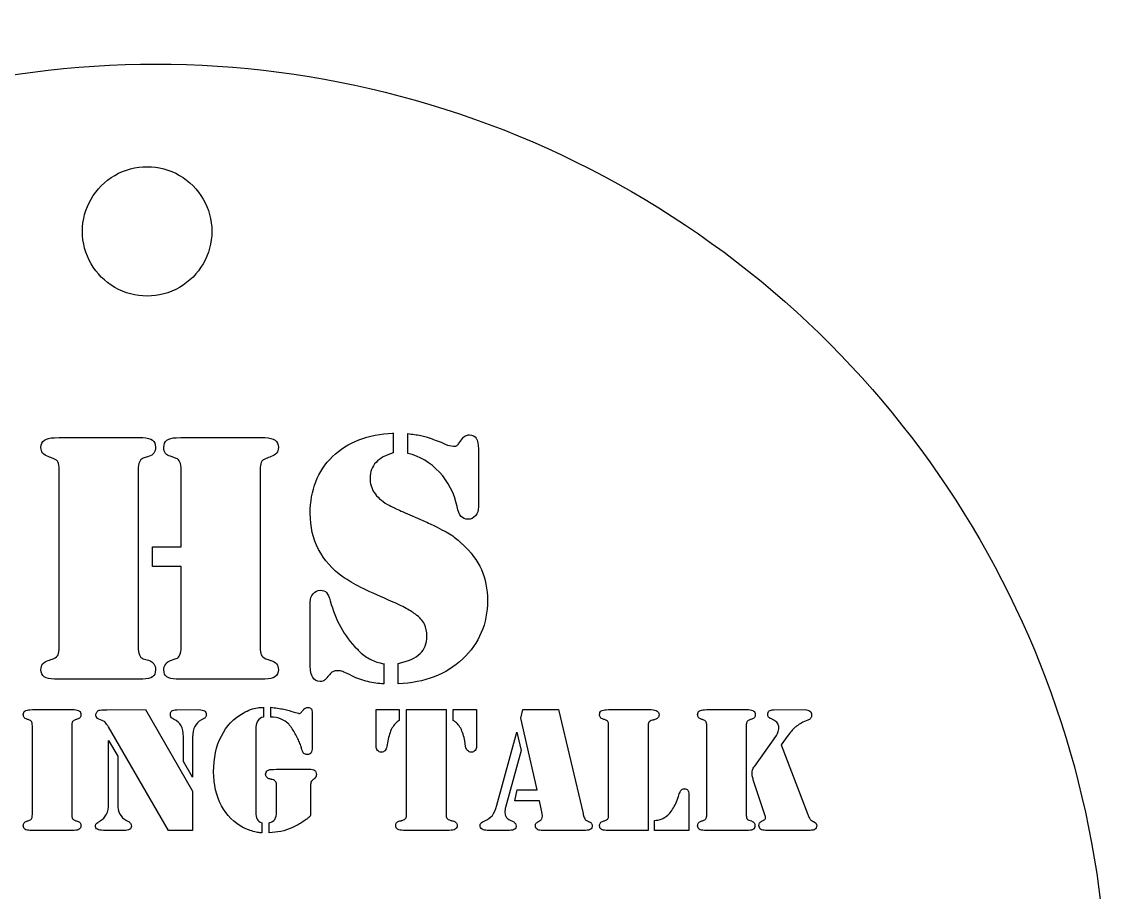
# Model space of a CAD drawing. Extents: x 0.4 to 30, y 266.4 to 297.3.
# Drawn here: x 13.13 to 30.03, y 283.78 to 297.34 of the extents above; entities that cross this region are included whole.
import ezdxf

# ---------------------------------------------------------------- set-up
doc = ezdxf.new("R2010")
doc.units = 0
doc.layers.add('Layer_1', color=7, linetype='CONTINUOUS')

msp = doc.modelspace()

# ---------------------------------------------------------------- linework, layer by layer
at = {"layer": 'Layer_1', "color": 7}
for points in [[(16.086666, 294.075562), (16.086666, 294.075562)], [(18.910957, 290.938822), (18.910957, 290.622734)], [(18.910957, 290.933137), (18.910957, 290.938822)], [(19.136783, 290.622734), (19.136783, 290.927625)], [(13.634277, 290.859755), (13.707657, 290.865439), (14.938073, 290.865439), (15.011453, 290.865439)], [(15.530801, 290.859757), (15.604182, 290.865441), (16.840282, 290.865441), (16.913662, 290.865441)], [(19.927088, 290.763812), (19.9891, 290.848561)], [(19.136783, 290.617051), (19.136783, 290.622734)], [(19.757589, 290.746929), (19.848023, 290.73005)], [(20.237491, 290.68492), (20.237491, 289.781788)], [(15.101714, 290.566405), (15.017137, 290.543666)], [(15.530802, 290.538157), (15.44054, 290.571919)], [(13.707658, 287.597424), (13.707658, 290.363147)], [(14.938072, 290.357459), (14.938072, 287.602933)], [(15.163899, 289.160808), (15.609867, 289.160808), (15.609867, 290.363146)], [(16.840282, 290.357464), (16.840282, 287.602938)], [(19.170717, 289.657591), (19.40774, 289.55596)], [(15.609865, 287.597425), (15.609865, 288.856091), (15.163897, 288.856091), (15.163897, 289.160809), (15.163899, 289.160808)], [(17.618359, 287.298219), (17.618359, 288.302981)], [(15.017137, 287.416725), (15.101714, 287.394159)], [(15.440539, 287.38848), (15.5308, 287.422414)], [(18.764196, 287.343348), (18.764196, 287.02726)], [(18.764198, 287.337666), (18.764196, 287.343348)], [(18.990022, 287.02726), (18.990022, 287.343348)], [(14.938073, 287.100641), (13.707657, 287.100641), (13.634277, 287.100641)], [(15.011453, 287.100637), (14.938073, 287.100637), (14.938073, 287.100641)], [(16.913662, 287.100642), (16.840282, 287.100642), (15.604182, 287.100642), (15.530801, 287.100642)], [(13.254327, 286.621629), (13.291017, 286.624471), (13.906311, 286.624471), (13.943001, 286.624471)], [(14.449343, 286.621633), (15.053355, 286.624475), (15.053357, 286.624471)], [(15.053357, 286.624471), (15.787076, 285.35168), (15.787076, 284.74207), (15.411733, 284.74207), (14.477595, 286.3536)], [(15.541616, 286.62163), (15.885867, 286.624472)], [(16.890281, 286.661161), (16.890281, 286.508801)], [(16.890281, 286.658323), (16.890281, 286.661161)], [(17.003109, 286.511644), (17.003109, 286.661161)], [(17.370012, 286.582182), (17.434952, 286.568057)], [(17.649408, 286.568055), (17.649408, 286.031825)], [(18.644179, 286.051551), (18.644179, 286.62447), (18.64418, 286.624471)], [(18.64418, 286.624471), (19.005484, 286.624471), (19.005484, 286.455144)], [(19.11831, 285.001744), (19.11831, 286.624471), (19.733605, 286.624471), (19.733605, 286.624471)], [(19.733605, 286.624471), (19.733605, 285.004501)], [(19.846517, 286.4523), (19.846517, 286.624469), (20.207735, 286.624469), (20.207736, 286.624471)], [(20.207736, 286.624471), (20.207736, 286.054393)], [(21.23429, 284.965067), (21.231448, 285.004514), (21.186318, 285.204932), (20.802534, 285.204932), (20.839224, 285.374259), (21.149627, 285.374259), (20.895638, 286.489005), (20.929486, 286.624484), (20.929484, 286.624471)], [(20.929484, 286.624471), (21.485522, 286.624471), (21.866463, 285.004501)], [(22.228111, 286.621629), (22.264802, 286.624471), (22.882852, 286.624471), (22.928069, 286.624471)], [(23.755666, 286.621629), (23.792357, 286.624471), (24.407564, 286.624471), (24.444255, 286.624471)], [(24.833716, 286.621629), (25.324815, 286.624471)], [(13.291015, 284.990461), (13.291015, 286.373323)], [(13.906314, 286.370481), (13.906314, 284.993218)], [(14.375963, 286.455145), (14.325234, 286.477711)], [(17.003107, 286.508801), (17.003109, 286.511644)], [(22.2648, 284.990461), (22.2648, 286.373323)], [(23.792357, 284.990461), (23.792357, 286.373323)], [(24.407566, 286.370481), (24.407566, 284.993218)], [(24.8394, 286.457986), (24.788585, 286.483394)], [(25.364348, 286.457987), (25.290967, 286.429737)], [(15.787076, 285.571821), (15.643157, 285.817371), (15.643157, 286.198312)], [(15.787078, 286.195558), (15.787078, 285.571824), (15.787076, 285.571821)], [(16.768928, 286.314067), (16.768928, 285.03275)], [(20.523143, 285.134382), (20.833546, 286.271694), (20.833538, 286.271693)], [(20.833538, 286.271693), (20.904076, 285.986697), (20.658613, 285.09769)], [(22.880094, 286.359203), (22.880094, 284.742075), (22.880097, 284.74207)], [(24.540194, 285.741147), (24.867565, 286.206838)], [(25.045418, 286.203995), (24.952228, 286.076957), (24.952236, 286.076959)], [(14.47759, 285.154103), (14.47759, 286.141898), (14.477595, 286.141899)], [(14.477595, 286.141899), (14.621514, 285.89635), (14.621514, 285.156946)], [(18.824875, 286.133458), (18.810749, 286.051551)], [(20.038409, 286.048794), (20.024283, 286.136213)], [(24.952236, 286.076959), (25.367111, 284.987619)], [(17.045484, 285.693171), (17.093457, 285.696012), (17.598594, 285.696012)], [(17.093457, 285.029908), (17.093457, 285.436343)], [(17.623999, 285.439178), (17.623999, 284.973487)], [(24.698245, 284.984777), (24.52332, 285.515322)], [(23.512275, 285.300854), (23.512275, 284.742059), (22.981644, 284.742059), (22.981641, 284.74207)], [(14.756992, 284.89443), (14.796525, 284.874705)], [(16.864874, 284.857739), (16.864874, 284.70538), (16.850748, 284.70538)], [(16.977701, 284.70538), (16.977701, 284.860582)], [(20.731916, 284.900117), (20.777133, 284.880393)], [(22.981641, 284.74207), (22.981641, 284.897272)], [(24.4471, 284.900115), (24.489389, 284.888832)], [(13.906312, 284.74207), (13.291018, 284.74207), (13.254328, 284.74207)], [(13.943003, 284.742071), (13.906313, 284.742071), (13.906312, 284.74207)], [(14.714703, 284.742069), (14.398616, 284.742069)], [(16.977699, 284.705374), (16.977701, 284.70538)], [(19.781575, 284.742074), (19.736444, 284.742074), (19.118308, 284.742074), (19.070335, 284.742074)], [(20.723474, 284.742071), (20.373539, 284.742071)], [(21.903155, 284.742081), (21.214567, 284.742081)], [(22.880097, 284.74207), (22.264803, 284.74207), (22.228112, 284.74207)], [(24.407566, 284.74207), (23.792358, 284.74207), (23.755668, 284.74207)], [(24.444258, 284.742069), (24.407567, 284.742069), (24.407566, 284.74207)], [(25.401044, 284.742068), (24.709527, 284.742068)]]:
    msp.add_lwpolyline(points, dxfattribs=at)
for points in [[(7.805524, 294.695993), (12.389689, 297.342662), (18.037613, 297.342662), (22.621779, 294.695993)], [(14.574761, 294.948461), (14.886618, 295.128511), (15.270841, 295.128511), (15.582698, 294.948461)], [(14.070793, 294.075562), (14.070793, 294.435663), (14.262905, 294.76841), (14.574761, 294.948461)], [(15.582698, 294.948461), (15.894554, 294.76841), (16.086666, 294.435663), (16.086666, 294.075562)], [(22.621779, 294.695993), (27.205944, 292.049324), (30.029906, 287.158078), (30.029906, 281.86474)], [(14.574761, 293.202664), (14.262905, 293.382714), (14.070793, 293.715461), (14.070793, 294.075562)], [(16.086666, 294.075562), (16.086666, 293.715461), (15.894554, 293.382714), (15.582698, 293.202664)], [(15.582698, 293.202664), (15.270841, 293.022613), (14.886618, 293.022613), (14.574761, 293.202664)], [(17.965537, 290.566321), (18.196989, 290.792143), (18.512129, 290.914415), (18.910957, 290.933137)], [(19.136783, 290.927625), (19.174448, 290.920042), (19.209272, 290.914386), (19.241256, 290.910658)], [(13.425331, 290.707482), (13.425331, 290.760188), (13.443216, 290.798744), (13.478989, 290.823151)], [(13.478989, 290.823151), (13.51476, 290.847549), (13.566523, 290.859751), (13.634277, 290.859755)], [(15.011453, 290.865439), (15.079205, 290.857972), (15.129073, 290.842957), (15.161057, 290.820394)], [(15.161057, 290.820394), (15.193037, 290.797825), (15.209028, 290.762083), (15.20903, 290.713166)], [(15.338909, 290.707484), (15.338907, 290.76019), (15.354897, 290.798746), (15.386882, 290.823153)], [(15.386882, 290.823153), (15.418862, 290.847551), (15.466835, 290.859753), (15.530801, 290.859757)], [(16.913662, 290.865441), (16.985202, 290.857973), (17.037883, 290.842959), (17.071706, 290.820396)], [(17.071706, 290.820396), (17.105522, 290.797827), (17.122431, 290.76019), (17.122435, 290.707483)], [(19.241256, 290.910658), (19.273236, 290.906921), (19.306165, 290.901266), (19.340044, 290.893691)], [(19.340044, 290.893691), (19.392637, 290.882433), (19.450945, 290.865522), (19.514968, 290.842962)], [(19.514968, 290.842962), (19.578987, 290.820392), (19.659861, 290.788382), (19.757589, 290.746929)], [(19.895996, 290.735649), (19.909142, 290.743167), (19.919505, 290.752554), (19.927088, 290.763812)], [(19.9891, 290.848561), (20.004142, 290.867391), (20.020132, 290.881516), (20.037073, 290.890936)], [(20.037073, 290.890936), (20.054009, 290.900348), (20.073789, 290.905058), (20.096414, 290.905061)], [(20.096414, 290.905061), (20.145332, 290.905057), (20.181075, 290.887171), (20.203643, 290.851404)], [(20.203643, 290.851404), (20.226207, 290.815629), (20.237488, 290.760134), (20.237491, 290.68492)], [(13.453581, 290.619976), (13.434749, 290.644434), (13.425331, 290.673601), (13.425331, 290.707482)], [(13.538331, 290.566405), (13.500664, 290.577655), (13.472414, 290.595513), (13.453581, 290.619976)], [(15.183621, 290.619976), (15.166682, 290.595513), (15.139378, 290.577655), (15.101714, 290.566405)], [(15.20903, 290.713166), (15.209028, 290.675496), (15.200557, 290.644433), (15.183621, 290.619976)], [(15.364318, 290.617136), (15.347376, 290.639697), (15.338906, 290.669814), (15.338909, 290.707484)], [(15.44054, 290.571919), (15.406661, 290.579494), (15.381254, 290.594567), (15.364318, 290.617136)], [(17.094272, 290.619978), (17.075493, 290.595515), (17.047272, 290.577657), (17.009609, 290.566407)], [(17.122435, 290.707483), (17.122431, 290.673603), (17.113043, 290.644435), (17.094272, 290.619978)], [(18.910957, 290.622734), (18.794282, 290.588854), (18.70491, 290.539934), (18.642843, 290.475973)], [(19.630638, 290.323615), (19.489501, 290.474105), (19.324883, 290.571917), (19.136783, 290.617051)], [(19.848023, 290.73005), (19.866853, 290.726257), (19.882845, 290.728131), (19.895996, 290.735649)], [(13.580619, 290.552195), (13.56747, 290.557876), (13.553373, 290.562612), (13.538331, 290.566405)], [(13.617396, 290.538158), (13.606028, 290.541829), (13.593768, 290.546509), (13.580619, 290.552195)], [(13.693532, 290.47606), (13.684115, 290.498621), (13.658736, 290.519321), (13.617396, 290.538158)], [(13.707658, 290.363147), (13.707657, 290.415853), (13.702947, 290.453491), (13.693532, 290.47606)], [(14.957881, 290.481654), (14.944673, 290.451564), (14.938069, 290.410165), (14.938072, 290.357459)], [(15.017137, 290.543666), (14.990837, 290.532408), (14.971086, 290.511738), (14.957881, 290.481654)], [(15.590057, 290.481658), (15.576849, 290.511741), (15.557097, 290.530575), (15.530802, 290.538157)], [(15.609867, 290.363146), (15.609864, 290.412063), (15.60326, 290.451567), (15.590057, 290.481658)], [(16.854408, 290.476061), (16.844987, 290.453492), (16.84028, 290.41396), (16.840282, 290.357464)], [(16.930544, 290.538159), (16.889199, 290.519323), (16.86382, 290.498623), (16.854408, 290.476061)], [(16.967321, 290.552197), (16.954169, 290.54651), (16.941909, 290.541828), (16.930544, 290.538159)], [(17.009609, 290.566407), (16.994561, 290.562614), (16.980466, 290.557875), (16.967321, 290.552197)], [(17.618357, 289.680156), (17.618357, 290.045104), (17.734083, 290.340491), (17.965537, 290.566321)], [(18.642843, 290.475973), (18.580772, 290.412006), (18.549738, 290.331104), (18.549739, 290.233266)], [(19.90435, 289.787472), (19.863007, 289.994405), (19.771769, 290.173119), (19.630638, 290.323615)], [(18.549739, 290.233266), (18.549738, 290.146791), (18.571385, 290.070626), (18.614679, 290.00477)], [(18.614679, 290.00477), (18.657971, 289.938909), (18.726643, 289.87773), (18.820696, 289.821233)], [(18.820696, 289.821233), (18.850781, 289.806187), (18.890285, 289.786435), (18.939207, 289.761977)], [(18.939207, 289.761977), (18.988126, 289.737514), (19.065296, 289.702719), (19.170717, 289.657591)], [(19.966534, 289.635027), (19.940234, 289.665111), (19.919506, 289.715927), (19.90435, 289.787472)], [(20.237491, 289.781788), (20.237488, 289.725286), (20.222415, 289.679179), (20.192274, 289.643467)], [(17.748237, 289.121362), (17.66165, 289.286954), (17.618357, 289.473218), (17.618357, 289.680156)], [(20.073677, 289.589896), (20.028543, 289.589893), (19.992829, 289.604936), (19.966534, 289.635027)], [(20.192274, 289.643467), (20.162127, 289.607751), (20.122594, 289.589893), (20.073677, 289.589896)], [(19.40774, 289.55596), (19.479166, 289.522081), (19.541235, 289.491965), (19.593947, 289.465613)], [(19.593947, 289.465613), (19.646655, 289.439256), (19.69368, 289.414824), (19.735024, 289.392318)], [(19.735024, 289.392318), (19.772688, 289.373483), (19.806565, 289.352784), (19.836654, 289.330221)], [(19.836654, 289.330221), (19.866739, 289.307654), (19.894989, 289.285059), (19.921403, 289.262438)], [(19.921403, 289.262438), (19.932656, 289.251183), (19.943939, 289.240848), (19.955251, 289.231432)], [(18.132021, 288.686763), (17.962751, 288.810899), (17.834824, 288.955766), (17.748237, 289.121362)], [(19.955251, 289.231432), (19.96656, 289.222015), (19.977843, 289.21168), (19.9891, 289.200427)], [(19.9891, 289.200427), (20.120814, 289.079961), (20.218655, 288.948244), (20.282622, 288.805274)], [(20.282622, 288.805274), (20.346583, 288.662301), (20.378565, 288.502391), (20.378568, 288.325545)], [(18.408662, 288.528719), (18.299567, 288.58516), (18.207353, 288.637841), (18.132021, 288.686763)], [(17.618359, 288.302981), (17.618359, 288.351901), (17.63343, 288.394218), (17.663576, 288.429933)], [(17.663576, 288.429933), (17.693721, 288.465646), (17.731358, 288.483503), (17.776489, 288.483504)], [(17.776489, 288.483504), (17.81783, 288.483503), (17.849812, 288.471273), (17.872435, 288.446814)], [(17.872435, 288.446814), (17.895058, 288.422354), (17.913891, 288.380036), (17.928935, 288.319862)], [(18.837576, 288.331057), (18.660727, 288.406388), (18.517756, 288.472275), (18.408662, 288.528719)], [(17.928935, 288.319862), (17.970275, 288.169311), (18.024823, 288.031938), (18.092577, 287.907743)], [(19.085968, 288.215388), (19.018213, 288.251158), (18.935416, 288.289714), (18.837576, 288.331057)], [(20.378568, 288.325545), (20.378565, 287.960478), (20.24969, 287.656592), (19.991942, 287.413886)], [(19.255294, 288.110915), (19.210162, 288.144791), (19.15372, 288.179615), (19.085968, 288.215388)], [(19.396457, 287.955714), (19.3701, 288.01026), (19.323046, 288.061994), (19.255294, 288.110915)], [(18.092577, 287.907743), (18.16033, 287.783546), (18.246859, 287.668796), (18.352165, 287.563492)], [(19.43599, 287.76675), (19.435987, 287.838178), (19.42281, 287.901165), (19.396457, 287.955714)], [(19.328761, 287.495793), (19.400245, 287.563546), (19.435987, 287.653865), (19.43599, 287.76675)], [(13.693532, 287.478827), (13.702947, 287.50139), (13.707658, 287.540924), (13.707658, 287.597424)], [(14.938072, 287.602933), (14.93807, 287.550337), (14.944673, 287.508048), (14.957881, 287.476067)], [(15.590056, 287.476072), (15.603258, 287.508053), (15.609862, 287.548504), (15.609865, 287.597425)], [(16.840282, 287.602938), (16.840279, 287.542763), (16.844987, 287.501393), (16.854408, 287.478828)], [(18.352165, 287.563492), (18.359743, 287.555911), (18.366347, 287.54931), (18.371974, 287.543682)], [(13.453581, 287.334907), (13.472414, 287.359368), (13.500664, 287.377224), (13.538331, 287.388479)], [(13.538331, 287.388479), (13.553373, 287.392269), (13.56747, 287.396976), (13.580619, 287.402604)], [(13.580619, 287.402604), (13.593768, 287.408231), (13.606028, 287.412939), (13.617396, 287.416729)], [(13.617396, 287.416729), (13.658736, 287.435562), (13.684115, 287.456261), (13.693532, 287.478827)], [(14.957881, 287.476067), (14.971087, 287.444085), (14.990838, 287.424304), (15.017137, 287.416725)], [(15.101714, 287.394159), (15.139378, 287.379116), (15.166681, 287.359363), (15.183621, 287.334903)], [(15.367072, 287.332067), (15.385846, 287.35842), (15.410335, 287.377226), (15.440539, 287.38848)], [(15.5308, 287.422414), (15.557095, 287.426204), (15.576847, 287.444089), (15.590056, 287.476072)], [(16.854408, 287.478828), (16.86382, 287.456262), (16.887362, 287.435563), (16.925032, 287.41673)], [(16.925032, 287.41673), (16.936281, 287.41294), (16.94943, 287.408233), (16.964478, 287.402605)], [(16.964478, 287.402605), (16.979518, 287.396978), (16.994562, 287.39227), (17.009609, 287.38848)], [(17.009609, 287.38848), (17.047272, 287.377225), (17.075493, 287.359369), (17.094272, 287.334909)], [(18.371974, 287.543682), (18.377602, 287.538055), (18.384203, 287.53151), (18.391783, 287.524045)], [(18.391783, 287.524045), (18.444377, 287.475125), (18.500791, 287.435592), (18.561024, 287.405448)], [(18.561024, 287.405448), (18.621254, 287.375303), (18.688979, 287.352709), (18.764198, 287.337666)], [(18.990022, 287.343348), (19.14436, 287.377224), (19.257273, 287.428039), (19.328761, 287.495793)], [(19.991942, 287.413886), (19.734189, 287.171179), (19.400216, 287.042304), (18.990022, 287.02726)], [(13.425331, 287.247402), (13.425331, 287.281278), (13.434746, 287.310447), (13.453581, 287.334907)], [(13.476147, 287.137331), (13.44227, 287.161791), (13.425331, 287.198481), (13.425331, 287.247402)], [(15.20903, 287.241713), (15.209028, 287.192793), (15.193036, 287.15705), (15.161057, 287.134485)], [(15.183621, 287.334903), (15.200557, 287.310443), (15.209027, 287.279379), (15.20903, 287.241713)], [(15.338909, 287.241719), (15.338907, 287.275596), (15.348296, 287.305711), (15.367072, 287.332067)], [(15.386882, 287.13449), (15.354898, 287.157057), (15.338907, 287.192798), (15.338909, 287.241719)], [(17.122435, 287.247403), (17.122431, 287.198483), (17.104573, 287.161793), (17.068864, 287.137332)], [(17.094272, 287.334909), (17.113043, 287.310449), (17.122432, 287.28128), (17.122435, 287.247403)], [(17.657892, 287.123295), (17.631538, 287.164693), (17.618359, 287.223001), (17.618359, 287.298219)], [(17.979748, 287.219153), (17.96459, 287.211688), (17.949488, 287.200405), (17.934445, 287.185305)], [(18.007911, 287.227679), (17.9966, 287.225788), (17.98721, 287.22294), (17.979748, 287.219153)], [(18.041759, 287.230521), (18.030504, 287.23052), (18.019221, 287.229561), (18.007911, 287.227679)], [(18.058726, 287.230521), (18.054993, 287.23052), (18.049337, 287.23052), (18.041759, 287.230521)], [(18.075694, 287.230521), (18.068113, 287.23052), (18.062457, 287.23052), (18.058726, 287.230521)], [(18.143304, 287.20787), (18.116947, 287.219181), (18.094411, 287.226731), (18.075694, 287.230521)], [(13.634277, 287.100641), (13.562733, 287.100641), (13.510023, 287.11287), (13.476147, 287.137331)], [(15.161057, 287.134485), (15.129073, 287.111918), (15.079205, 287.100637), (15.011453, 287.100637)], [(15.530801, 287.100642), (15.466835, 287.100642), (15.418862, 287.111926), (15.386882, 287.13449)], [(17.068864, 287.137332), (17.033146, 287.112872), (16.981412, 287.100642), (16.913662, 287.100642)], [(17.770805, 287.061197), (17.721884, 287.061197), (17.684247, 287.081895), (17.657892, 287.123295)], [(17.816022, 287.069638), (17.80471, 287.06401), (17.789637, 287.061197), (17.770805, 287.061197)], [(17.855554, 287.094959), (17.840509, 287.083704), (17.827332, 287.075266), (17.816022, 287.069638)], [(17.86675, 287.106327), (17.86296, 287.102537), (17.859229, 287.098749), (17.855554, 287.094959)], [(17.878118, 287.117523), (17.874328, 287.113848), (17.870537, 287.110114), (17.86675, 287.106327)], [(17.934445, 287.185305), (17.9194, 287.170203), (17.900625, 287.14761), (17.878118, 287.117523)], [(18.267585, 287.151456), (18.211085, 287.177754), (18.169658, 287.196558), (18.143304, 287.20787)], [(18.391695, 287.097799), (18.350295, 287.110948), (18.308926, 287.128834), (18.267585, 287.151456)], [(18.515977, 287.061195), (18.47452, 287.07245), (18.433092, 287.08465), (18.391695, 287.097799)], [(18.640086, 287.035702), (18.598687, 287.041329), (18.557317, 287.049827), (18.515977, 287.061195)], [(18.764196, 287.02726), (18.722853, 287.02726), (18.681484, 287.030083), (18.640086, 287.035702)], [(13.14994, 286.545492), (13.14994, 286.571846), (13.15887, 286.591123), (13.176726, 286.603326)], [(13.164023, 286.501739), (13.154637, 286.513968), (13.14994, 286.528553), (13.14994, 286.545492)], [(13.176726, 286.603326), (13.194582, 286.615527), (13.22045, 286.621626), (13.254327, 286.621629)], [(13.943001, 286.624471), (13.978715, 286.620737), (14.005041, 286.61323), (14.02198, 286.601949)], [(14.02198, 286.601949), (14.038916, 286.590666), (14.047386, 286.571846), (14.047389, 286.545493)], [(14.047389, 286.545493), (14.047388, 286.528551), (14.042678, 286.513968), (14.033263, 286.50174)], [(14.280018, 286.539808), (14.280018, 286.556744), (14.2852, 286.572276), (14.295563, 286.586403)], [(14.292721, 286.498898), (14.284252, 286.511126), (14.280018, 286.524763), (14.280018, 286.539808)], [(14.295563, 286.586403), (14.305926, 286.600525), (14.317684, 286.609455), (14.330832, 286.613189)], [(14.330832, 286.613189), (14.34025, 286.616976), (14.354358, 286.61933), (14.373164, 286.62025)], [(14.373164, 286.62025), (14.391968, 286.621153), (14.417361, 286.621633), (14.449343, 286.621633)], [(15.439986, 286.551091), (15.439985, 286.575548), (15.447982, 286.59342), (15.463972, 286.604705)], [(15.44847, 286.511601), (15.442814, 286.520988), (15.439986, 286.534151), (15.439986, 286.551091)], [(15.463972, 286.604705), (15.479963, 286.615986), (15.505843, 286.621627), (15.541616, 286.62163)], [(15.885867, 286.624472), (15.925369, 286.622581), (15.954064, 286.615528), (15.971952, 286.603328)], [(15.971952, 286.603328), (15.989836, 286.591125), (15.99878, 286.571847), (15.99878, 286.545493)], [(15.99878, 286.545493), (15.998778, 286.536076), (15.99782, 286.52808), (15.995938, 286.521507)], [(16.234076, 286.21248), (16.31406, 286.370522), (16.427432, 286.489995), (16.574193, 286.570899)], [(16.574193, 286.570899), (16.615534, 286.593463), (16.65409, 286.611334), (16.689862, 286.624513)], [(16.689862, 286.624513), (16.725633, 286.63769), (16.761376, 286.647091), (16.797091, 286.652721)], [(16.797091, 286.652721), (16.812134, 286.654612), (16.827651, 286.65602), (16.843643, 286.65694)], [(16.843643, 286.65694), (16.859634, 286.657844), (16.875179, 286.658323), (16.890281, 286.658323)], [(17.003109, 286.661161), (17.078383, 286.651743), (17.145649, 286.641391), (17.204906, 286.630112)], [(17.204906, 286.630112), (17.26416, 286.618826), (17.319195, 286.602849), (17.370012, 286.582182)], [(17.434952, 286.568057), (17.440577, 286.566166), (17.445744, 286.565212), (17.450454, 286.565215)], [(17.450454, 286.565215), (17.455162, 286.565213), (17.459381, 286.566146), (17.463115, 286.568057)], [(17.463115, 286.568057), (17.468799, 286.571788), (17.4754, 286.577887), (17.482924, 286.586359)], [(17.482924, 286.586359), (17.490445, 286.594826), (17.501726, 286.608477), (17.516772, 286.627313)], [(17.516772, 286.627313), (17.518663, 286.6311), (17.52102, 286.633928), (17.523833, 286.635796)], [(17.523833, 286.635796), (17.526656, 286.637659), (17.529001, 286.639541), (17.530895, 286.641438)], [(17.530895, 286.641438), (17.538416, 286.647062), (17.545937, 286.651282), (17.553461, 286.654098)], [(17.553461, 286.654098), (17.560982, 286.65692), (17.569449, 286.658317), (17.57887, 286.658317)], [(17.57887, 286.658317), (17.605223, 286.658315), (17.623568, 286.651742), (17.633905, 286.638593)], [(17.633905, 286.638593), (17.644237, 286.625441), (17.649408, 286.601929), (17.649408, 286.568055)], [(22.123725, 286.545492), (22.123725, 286.571846), (22.132655, 286.591123), (22.150511, 286.603326)], [(22.137808, 286.501739), (22.128421, 286.513968), (22.123725, 286.528553), (22.123725, 286.545492)], [(22.150511, 286.603326), (22.168367, 286.615527), (22.194235, 286.621626), (22.228111, 286.621629)], [(22.928069, 286.624471), (22.971304, 286.620737), (23.002338, 286.612756), (23.021173, 286.600527)], [(23.021173, 286.600527), (23.040005, 286.588295), (23.049421, 286.569002), (23.049422, 286.542649)], [(23.049422, 286.542649), (23.049421, 286.523814), (23.043767, 286.508282), (23.032455, 286.496054)], [(23.651194, 286.545492), (23.651194, 286.571846), (23.660138, 286.591123), (23.678023, 286.603326)], [(23.66532, 286.501739), (23.655902, 286.513968), (23.651194, 286.528553), (23.651194, 286.545492)], [(23.678023, 286.603326), (23.695907, 286.615527), (23.721789, 286.621626), (23.755666, 286.621629)], [(24.444255, 286.624471), (24.480026, 286.620737), (24.50638, 286.61323), (24.52332, 286.601949)], [(24.52332, 286.601949), (24.540256, 286.590666), (24.548725, 286.571846), (24.548728, 286.545493)], [(24.548728, 286.545493), (24.548727, 286.528551), (24.544018, 286.513968), (24.534603, 286.50174)], [(24.743454, 286.545492), (24.743453, 286.571846), (24.750975, 286.591123), (24.76602, 286.603326)], [(24.754737, 286.507381), (24.747213, 286.517744), (24.743454, 286.530447), (24.743454, 286.545492)], [(24.76602, 286.603326), (24.781063, 286.615527), (24.803628, 286.621626), (24.833716, 286.621629)], [(25.324815, 286.624471), (25.356795, 286.62258), (25.381714, 286.614579), (25.399573, 286.600484)], [(25.399573, 286.600484), (25.417429, 286.586387), (25.426356, 286.566161), (25.426359, 286.539808)], [(25.426359, 286.539808), (25.426357, 286.521032), (25.421189, 286.50458), (25.410857, 286.490457)], [(13.206355, 286.474953), (13.187522, 286.480578), (13.173411, 286.489508), (13.164023, 286.501739)], [(13.227541, 286.467847), (13.220937, 286.470686), (13.213876, 286.473057), (13.206355, 286.474953)], [(13.245886, 286.460828), (13.240258, 286.462663), (13.234143, 286.465002), (13.227541, 286.467847)], [(13.283954, 286.429779), (13.279247, 286.44106), (13.266555, 286.451409), (13.245886, 286.460828)], [(13.291015, 286.373323), (13.291015, 286.399677), (13.288673, 286.418495), (13.283954, 286.429779)], [(13.913333, 286.42978), (13.908654, 286.418497), (13.906311, 286.398729), (13.906314, 286.370481)], [(13.951444, 286.460829), (13.930715, 286.451411), (13.918012, 286.441062), (13.913333, 286.42978)], [(13.969789, 286.467848), (13.963185, 286.465003), (13.957069, 286.462664), (13.951444, 286.460829)], [(13.990975, 286.474954), (13.983451, 286.473063), (13.97639, 286.47069), (13.969789, 286.467848)], [(14.033263, 286.50174), (14.023846, 286.489508), (14.009749, 286.480579), (13.990975, 286.474954)], [(14.325234, 286.477711), (14.312029, 286.479602), (14.301189, 286.486666), (14.292721, 286.498898)], [(14.401372, 286.443904), (14.39385, 286.447663), (14.385381, 286.451411), (14.375963, 286.455145)], [(14.423938, 286.426894), (14.416417, 286.434472), (14.408893, 286.440142), (14.401372, 286.443904)], [(14.447924, 286.397266), (14.439455, 286.409495), (14.431459, 286.41937), (14.423938, 286.426894)], [(14.477595, 286.3536), (14.466284, 286.37048), (14.456392, 286.385035), (14.447924, 286.397266)], [(15.476675, 286.486238), (15.463526, 286.493759), (15.454123, 286.502212), (15.44847, 286.511601)], [(15.483736, 286.481974), (15.480914, 286.482905), (15.478566, 286.484344), (15.476675, 286.486238)], [(15.490798, 286.477709), (15.488907, 286.4796), (15.486547, 286.481023), (15.483736, 286.481974)], [(15.609309, 286.373323), (15.586742, 286.41472), (15.547238, 286.449515), (15.490798, 286.477709)], [(15.643157, 286.198312), (15.643156, 286.273586), (15.631874, 286.331923), (15.609309, 286.373323)], [(15.922557, 286.463587), (15.877425, 286.439124), (15.843562, 286.405263), (15.82097, 286.362)], [(15.960668, 286.483396), (15.950302, 286.477769), (15.937599, 286.471165), (15.922557, 286.463587)], [(15.984654, 286.500276), (15.979027, 286.494648), (15.971029, 286.489021), (15.960668, 286.483396)], [(15.995938, 286.521507), (15.994047, 286.514932), (15.990279, 286.507854), (15.984654, 286.500276)], [(16.798556, 286.445283), (16.778803, 286.412351), (16.768927, 286.368613), (16.768928, 286.314067)], [(16.890281, 286.508801), (16.848882, 286.499384), (16.818307, 286.47821), (16.798556, 286.445283)], [(17.163994, 286.477752), (17.118862, 286.496553), (17.065233, 286.506904), (17.003107, 286.508801)], [(17.282505, 286.395887), (17.248627, 286.431657), (17.209123, 286.458946), (17.163994, 286.477752)], [(17.310754, 286.363418), (17.301337, 286.375646), (17.291919, 286.386469), (17.282505, 286.395887)], [(17.339004, 286.322507), (17.329587, 286.33755), (17.320169, 286.351186), (17.310754, 286.363418)], [(19.005484, 286.455144), (18.958401, 286.42695), (18.920289, 286.38604), (18.89115, 286.332413)], [(19.960808, 286.332411), (19.931638, 286.386038), (19.893541, 286.426001), (19.846517, 286.4523)], [(22.18014, 286.474953), (22.161307, 286.480578), (22.147196, 286.489508), (22.137808, 286.501739)], [(22.201326, 286.467847), (22.194722, 286.470686), (22.187661, 286.473057), (22.18014, 286.474953)], [(22.219671, 286.460828), (22.214043, 286.462663), (22.207927, 286.465002), (22.201326, 286.467847)], [(22.257739, 286.429779), (22.253031, 286.44106), (22.24034, 286.451409), (22.219671, 286.460828)], [(22.2648, 286.373323), (22.2648, 286.399677), (22.262458, 286.418495), (22.257739, 286.429779)], [(22.891377, 286.426942), (22.883853, 286.413762), (22.880094, 286.391183), (22.880094, 286.359203)], [(22.947791, 286.460833), (22.917703, 286.451415), (22.898898, 286.440118), (22.891377, 286.426942)], [(22.964715, 286.463627), (22.95906, 286.461764), (22.953418, 286.460833), (22.947791, 286.460833)], [(22.984482, 286.469269), (22.976961, 286.467378), (22.970371, 286.465493), (22.964715, 286.463627)], [(23.032455, 286.496054), (23.021144, 286.483823), (23.005153, 286.474893), (22.984482, 286.469269)], [(23.707694, 286.474953), (23.688862, 286.480578), (23.674736, 286.489508), (23.66532, 286.501739)], [(23.728838, 286.467847), (23.722263, 286.470686), (23.715215, 286.473057), (23.707694, 286.474953)], [(23.747228, 286.460828), (23.741544, 286.462663), (23.735414, 286.465002), (23.728838, 286.467847)], [(23.785296, 286.429779), (23.780589, 286.44106), (23.767897, 286.451409), (23.747228, 286.460828)], [(23.792357, 286.373323), (23.792357, 286.399677), (23.790015, 286.418495), (23.785296, 286.429779)], [(24.414628, 286.42978), (24.409917, 286.418497), (24.407564, 286.398729), (24.407566, 286.370481)], [(24.452782, 286.460829), (24.432053, 286.451411), (24.419335, 286.441062), (24.414628, 286.42978)], [(24.471084, 286.467848), (24.464508, 286.465003), (24.458407, 286.462664), (24.452782, 286.460829)], [(24.492228, 286.474954), (24.484704, 286.473063), (24.477657, 286.47069), (24.471084, 286.467848)], [(24.534603, 286.50174), (24.525185, 286.489508), (24.51106, 286.480579), (24.492228, 286.474954)], [(24.788585, 286.483394), (24.77354, 286.489019), (24.762257, 286.497014), (24.754737, 286.507381)], [(24.894393, 286.412812), (24.880296, 286.435404), (24.861964, 286.450462), (24.8394, 286.457986)], [(24.915537, 286.339475), (24.915535, 286.365772), (24.908487, 286.390217), (24.894393, 286.412812)], [(25.190758, 286.364839), (25.184182, 286.359181), (25.177135, 286.354487), (25.169614, 286.350756)], [(25.211902, 286.378922), (25.204378, 286.375188), (25.197331, 286.370495), (25.190758, 286.364839)], [(25.255655, 286.408593), (25.241527, 286.400123), (25.226944, 286.390231), (25.211902, 286.378922)], [(25.290967, 286.429737), (25.281549, 286.424109), (25.269778, 286.41706), (25.255655, 286.408593)], [(25.410857, 286.490457), (25.400519, 286.476329), (25.385016, 286.465505), (25.364348, 286.457987)], [(15.82097, 286.362), (15.798375, 286.318733), (15.787077, 286.263253), (15.787078, 286.195558)], [(16.114101, 285.656484), (16.114101, 285.869103), (16.154093, 286.054435), (16.234076, 286.21248)], [(17.384135, 286.249127), (17.36909, 286.27548), (17.354047, 286.29994), (17.339004, 286.322507)], [(17.423668, 286.170148), (17.412353, 286.196445), (17.399176, 286.22277), (17.384135, 286.249127)], [(18.89115, 286.332413), (18.86201, 286.278782), (18.839918, 286.212464), (18.824875, 286.133458)], [(20.024283, 286.136213), (20.011135, 286.213382), (19.989975, 286.278781), (19.960808, 286.332411)], [(24.867565, 286.206838), (24.875086, 286.21436), (24.881202, 286.223286), (24.885909, 286.233624)], [(24.885909, 286.233624), (24.890617, 286.243959), (24.895812, 286.254782), (24.901499, 286.266094)], [(24.901499, 286.266094), (24.90523, 286.279243), (24.908504, 286.291931), (24.911318, 286.304162)], [(24.911318, 286.304162), (24.91414, 286.316391), (24.915537, 286.328163), (24.915537, 286.339475)], [(25.111736, 286.288615), (25.093877, 286.267914), (25.071771, 286.239707), (25.045418, 286.203995)], [(25.158331, 286.339473), (25.145123, 286.326265), (25.129591, 286.309312), (25.111736, 286.288615)], [(25.16393, 286.345072), (25.162039, 286.343181), (25.160168, 286.34131), (25.158331, 286.339473)], [(25.169614, 286.350756), (25.167723, 286.348865), (25.165824, 286.346966), (25.16393, 286.345072)], [(17.457516, 286.096767), (17.448098, 286.121227), (17.436815, 286.145686), (17.423668, 286.170148)], [(17.480082, 286.026143), (17.474455, 286.048766), (17.466933, 286.072306), (17.457516, 286.096767)], [(17.482924, 286.016324), (17.482923, 286.019146), (17.481965, 286.022409), (17.480082, 286.026143)], [(17.649408, 286.031825), (17.649406, 285.996053), (17.643292, 285.969238), (17.631063, 285.951382)], [(18.666787, 285.986697), (18.651714, 286.003633), (18.644179, 286.025252), (18.644179, 286.051551)], [(18.810749, 286.051551), (18.806959, 286.021463), (18.797541, 285.998897), (18.7825, 285.983855)], [(20.069415, 285.985275), (20.054369, 286.001265), (20.044034, 286.022437), (20.038409, 286.048794)], [(20.207736, 286.054393), (20.207735, 286.026199), (20.200212, 286.003634), (20.18517, 285.986697)], [(17.485766, 286.006418), (17.483875, 286.010206), (17.482921, 286.013508), (17.482924, 286.016324)], [(17.519571, 285.941522), (17.506391, 285.952802), (17.495125, 285.974435), (17.485766, 286.006418)], [(17.573186, 285.924597), (17.550619, 285.924596), (17.532747, 285.930238), (17.519571, 285.941522)], [(17.631063, 285.951382), (17.618832, 285.933523), (17.599539, 285.924597), (17.573186, 285.924597)], [(18.726086, 285.961288), (18.701626, 285.961287), (18.68186, 285.969755), (18.666787, 285.986697)], [(18.7825, 285.983855), (18.767457, 285.96881), (18.748651, 285.961288), (18.726086, 285.961288)], [(20.125914, 285.961289), (20.103291, 285.961288), (20.084456, 285.969284), (20.069415, 285.985275)], [(20.18517, 285.986697), (20.170124, 285.969758), (20.150373, 285.961289), (20.125914, 285.961289)], [(16.953758, 285.674826), (16.973508, 285.687055), (17.004084, 285.693171), (17.045484, 285.693171)], [(17.598594, 285.696012), (17.641886, 285.694122), (17.672001, 285.687529), (17.688941, 285.676246)], [(24.503503, 285.681893), (24.50729, 285.691308), (24.512, 285.700712), (24.517628, 285.710098)], [(24.517628, 285.710098), (24.523256, 285.719485), (24.530777, 285.729834), (24.540194, 285.741147)], [(16.235455, 285.127318), (16.154552, 285.278787), (16.114101, 285.455175), (16.114101, 285.656484)], [(16.92413, 285.616949), (16.924129, 285.643302), (16.934005, 285.662595), (16.953758, 285.674826)], [(16.941055, 285.568976), (16.929772, 285.582124), (16.92413, 285.598114), (16.92413, 285.616949)], [(16.988985, 285.543567), (16.968312, 285.547354), (16.952337, 285.555824), (16.941055, 285.568976)], [(17.008794, 285.537925), (17.003167, 285.539788), (16.996563, 285.541671), (16.988985, 285.543567)], [(17.025674, 285.535131), (17.020046, 285.535131), (17.014419, 285.536063), (17.008794, 285.537925)], [(17.082174, 285.50124), (17.07465, 285.514417), (17.055817, 285.525715), (17.025674, 285.535131)], [(17.65225, 285.523841), (17.639098, 285.51632), (17.631103, 285.506442), (17.628264, 285.494213)], [(17.657891, 285.529483), (17.656029, 285.52762), (17.654143, 285.525735), (17.65225, 285.523841)], [(17.666375, 285.535125), (17.662585, 285.533234), (17.659757, 285.531349), (17.657891, 285.529483)], [(17.680458, 285.546366), (17.676696, 285.542604), (17.672002, 285.538858), (17.666375, 285.535125)], [(17.691783, 285.554849), (17.687993, 285.552958), (17.684217, 285.550125), (17.680458, 285.546366)], [(17.688941, 285.676246), (17.705877, 285.664962), (17.714347, 285.644248), (17.71435, 285.614105)], [(17.708708, 285.583099), (17.704946, 285.573681), (17.699304, 285.564266), (17.691783, 285.554849)], [(17.71435, 285.614105), (17.714348, 285.60285), (17.712459, 285.592515), (17.708708, 285.583099)], [(24.504976, 285.578884), (24.500266, 285.600531), (24.497912, 285.619794), (24.497915, 285.636676)], [(24.497915, 285.636676), (24.497914, 285.644253), (24.498395, 285.651805), (24.499326, 285.659327)], [(24.499326, 285.659327), (24.500285, 285.666848), (24.501668, 285.674369), (24.503503, 285.681893)], [(24.52332, 285.515322), (24.515796, 285.536048), (24.509683, 285.557236), (24.504976, 285.578884)], [(17.093457, 285.436343), (17.093456, 285.46643), (17.089695, 285.488062), (17.082174, 285.50124)], [(17.628264, 285.494213), (17.625419, 285.481982), (17.623999, 285.463637), (17.623999, 285.439178)], [(23.376797, 285.340387), (23.386212, 285.361057), (23.396086, 285.374694), (23.406424, 285.381297)], [(23.406424, 285.381297), (23.416759, 285.387899), (23.430396, 285.391201), (23.447335, 285.391201)], [(23.447335, 285.391201), (23.471792, 285.3912), (23.488732, 285.384137), (23.49815, 285.370014)], [(23.49815, 285.370014), (23.507565, 285.355889), (23.512272, 285.332835), (23.512275, 285.300854)], [(23.261083, 285.070851), (23.29872, 285.12824), (23.328821, 285.194573), (23.351388, 285.269848)], [(23.351388, 285.269848), (23.357013, 285.284891), (23.361709, 285.298528), (23.365471, 285.310759)], [(23.365471, 285.310759), (23.36923, 285.322988), (23.373006, 285.332866), (23.376797, 285.340387)], [(14.445121, 284.993261), (14.466767, 285.036525), (14.47759, 285.090139), (14.47759, 285.154103)], [(14.621514, 285.156946), (14.621513, 285.091087), (14.632337, 285.037458), (14.653984, 284.99606)], [(16.579792, 284.784445), (16.431136, 284.861557), (16.316356, 284.975848), (16.235455, 285.127318)], [(16.768928, 285.03275), (16.768927, 284.980097), (16.775975, 284.941541), (16.790072, 284.917081)], [(17.068048, 284.914239), (17.084985, 284.940593), (17.093454, 284.97915), (17.093457, 285.029908)], [(20.453982, 284.976338), (20.481256, 285.010215), (20.504309, 285.062896), (20.523143, 285.134382)], [(20.650096, 285.039815), (20.650095, 285.033211), (20.650095, 285.027095), (20.650096, 285.021471)], [(20.650096, 285.021471), (20.650095, 284.995117), (20.657157, 284.971129), (20.671282, 284.949511)], [(20.652938, 285.05816), (20.651047, 285.052532), (20.650096, 285.046416), (20.650096, 285.039815)], [(20.654349, 285.076504), (20.653389, 285.0699), (20.652938, 285.063784), (20.652938, 285.05816)], [(20.658613, 285.09769), (20.656722, 285.090169), (20.655297, 285.083105), (20.654349, 285.076504)], [(23.134089, 284.942478), (23.181113, 284.970669), (23.223445, 285.013461), (23.261083, 285.070851)], [(13.14994, 284.81545), (13.14994, 284.832389), (13.154634, 284.846973), (13.164023, 284.859203)], [(13.164023, 284.859203), (13.17341, 284.871432), (13.187521, 284.880361), (13.206355, 284.885989)], [(13.206355, 284.885989), (13.213876, 284.88788), (13.22094, 284.890236), (13.227541, 284.89305)], [(13.227541, 284.89305), (13.234145, 284.895872), (13.240258, 284.898217), (13.245886, 284.900114)], [(13.245886, 284.900114), (13.266556, 284.909529), (13.279246, 284.919881), (13.283954, 284.931163)], [(13.283954, 284.931163), (13.288662, 284.942446), (13.291015, 284.962212), (13.291015, 284.990461)], [(13.906314, 284.993218), (13.906313, 284.963131), (13.908656, 284.942446), (13.913333, 284.931163)], [(13.913333, 284.931163), (13.918012, 284.91988), (13.930715, 284.909531), (13.951444, 284.900115)], [(13.951444, 284.900115), (13.957069, 284.898224), (13.963185, 284.895865), (13.969789, 284.893051)], [(13.969789, 284.893051), (13.97639, 284.890229), (13.983454, 284.887883), (13.990975, 284.88599)], [(13.990975, 284.88599), (14.009748, 284.880362), (14.023846, 284.871435), (14.033263, 284.859204)], [(14.033263, 284.859204), (14.042678, 284.846972), (14.047389, 284.83239), (14.047389, 284.815451)], [(14.277214, 284.832376), (14.279077, 284.838031), (14.281907, 284.842725), (14.285697, 284.846458)], [(14.285697, 284.846458), (14.291325, 284.852142), (14.298846, 284.858272), (14.308264, 284.864845)], [(14.308264, 284.864845), (14.317682, 284.871421), (14.32991, 284.879416), (14.344954, 284.888831)], [(14.344954, 284.888831), (14.390085, 284.915185), (14.423474, 284.949996), (14.445121, 284.993261)], [(14.653984, 284.99606), (14.67563, 284.954661), (14.709966, 284.920784), (14.756992, 284.89443)], [(14.796525, 284.874705), (14.809673, 284.865287), (14.819074, 284.855412), (14.82473, 284.845077)], [(14.82473, 284.845077), (14.830386, 284.834742), (14.833214, 284.822971), (14.833214, 284.809765)], [(16.790072, 284.917081), (16.804169, 284.892621), (16.829101, 284.87284), (16.864874, 284.857739)], [(16.977701, 284.860582), (17.020993, 284.869997), (17.051109, 284.887884), (17.068048, 284.914239)], [(17.487143, 284.866259), (17.4636, 284.851216), (17.440546, 284.83709), (17.417982, 284.823884)], [(17.553461, 284.91139), (17.532788, 284.896344), (17.510683, 284.881302), (17.487143, 284.866259)], [(17.591529, 284.941017), (17.579297, 284.930682), (17.566609, 284.920804), (17.553461, 284.91139)], [(17.623999, 284.973487), (17.614581, 284.962176), (17.603758, 284.951353), (17.591529, 284.941017)], [(18.948982, 284.818297), (18.948981, 284.837073), (18.954637, 284.852575), (18.965949, 284.864805)], [(18.965949, 284.864805), (18.97726, 284.877034), (18.993251, 284.885046), (19.013922, 284.888834)], [(19.013922, 284.888834), (19.021443, 284.890724), (19.028033, 284.892136), (19.033689, 284.893053)], [(19.033689, 284.893053), (19.039344, 284.893984), (19.044038, 284.895367), (19.047772, 284.897272)], [(19.047772, 284.897272), (19.079753, 284.90669), (19.099505, 284.917984), (19.107027, 284.931163)], [(19.107027, 284.931163), (19.114548, 284.94434), (19.11831, 284.967867), (19.11831, 285.001744)], [(19.733605, 285.004501), (19.733604, 284.968786), (19.737838, 284.94434), (19.746308, 284.931163)], [(19.746308, 284.931163), (19.754774, 284.917986), (19.775001, 284.906689), (19.806984, 284.897272)], [(19.806984, 284.897272), (19.812609, 284.895381), (19.817777, 284.89397), (19.822487, 284.893053)], [(19.822487, 284.893053), (19.827194, 284.892121), (19.832362, 284.890739), (19.837989, 284.888834)], [(19.837989, 284.888834), (19.858716, 284.885043), (19.875195, 284.877034), (19.887426, 284.864805)], [(19.887426, 284.864805), (19.899655, 284.852576), (19.905771, 284.837071), (19.905771, 284.818297)], [(20.263468, 284.815453), (20.263468, 284.830495), (20.268176, 284.843658), (20.277594, 284.854942)], [(20.277594, 284.854942), (20.287011, 284.866225), (20.303002, 284.876574), (20.325567, 284.885991)], [(20.325567, 284.885991), (20.383904, 284.912345), (20.426709, 284.942462), (20.453982, 284.976338)], [(20.671282, 284.949511), (20.685407, 284.927893), (20.705618, 284.911429), (20.731916, 284.900117)], [(20.777133, 284.880393), (20.792175, 284.870975), (20.803932, 284.860152), (20.812402, 284.847923)], [(20.812402, 284.847923), (20.820871, 284.835694), (20.825104, 284.822057), (20.825104, 284.807012)], [(21.128483, 284.840869), (21.131325, 284.84839), (21.135558, 284.854966), (21.141186, 284.86059)], [(21.141186, 284.86059), (21.14681, 284.864381), (21.153386, 284.868628), (21.160907, 284.873338)], [(21.160907, 284.873338), (21.168429, 284.878046), (21.176898, 284.883213), (21.186316, 284.888841)], [(21.186316, 284.888841), (21.188207, 284.890732), (21.190089, 284.892143), (21.191957, 284.89306)], [(21.191957, 284.89306), (21.19382, 284.893991), (21.195703, 284.894443), (21.197599, 284.894443)], [(21.197599, 284.894443), (21.210804, 284.903858), (21.220222, 284.91375), (21.225849, 284.924114)], [(21.225849, 284.924114), (21.231474, 284.934477), (21.234287, 284.948128), (21.23429, 284.965067)], [(21.866463, 285.004501), (21.868354, 284.996979), (21.869777, 284.990878), (21.870728, 284.986198)], [(21.870728, 284.986198), (21.871687, 284.981519), (21.873099, 284.976338), (21.874992, 284.970654)], [(21.874992, 284.970654), (21.882513, 284.9443), (21.89144, 284.925006), (21.901778, 284.912776)], [(21.901778, 284.912776), (21.912113, 284.900544), (21.927615, 284.890669), (21.948287, 284.883148)], [(21.948287, 284.883148), (21.950178, 284.881314), (21.952548, 284.87992), (21.955393, 284.878971)], [(21.955393, 284.878971), (21.958232, 284.878012), (21.960575, 284.87756), (21.962412, 284.87756)], [(21.962412, 284.87756), (21.981245, 284.868142), (21.993947, 284.858267), (22.000523, 284.847932)], [(22.000523, 284.847932), (22.007096, 284.837597), (22.010384, 284.823961), (22.010384, 284.807022)], [(22.123725, 284.81545), (22.123725, 284.832389), (22.128418, 284.846973), (22.137808, 284.859203)], [(22.137808, 284.859203), (22.147195, 284.871432), (22.161306, 284.880361), (22.18014, 284.885989)], [(22.18014, 284.885989), (22.187661, 284.88788), (22.194725, 284.890236), (22.201326, 284.89305)], [(22.201326, 284.89305), (22.20793, 284.895872), (22.214043, 284.898217), (22.219671, 284.900114)], [(22.219671, 284.900114), (22.24034, 284.909529), (22.25303, 284.919881), (22.257739, 284.931163)], [(22.257739, 284.931163), (22.262446, 284.942446), (22.2648, 284.962212), (22.2648, 284.990461)], [(22.981641, 284.897272), (23.017411, 284.901062), (23.045647, 284.906244), (23.066347, 284.912817)], [(23.066347, 284.912817), (23.087046, 284.91939), (23.106783, 284.927388), (23.12556, 284.936803)], [(23.12556, 284.936803), (23.127451, 284.938694), (23.128873, 284.940119), (23.129824, 284.941067)], [(23.129824, 284.941067), (23.130784, 284.942027), (23.132195, 284.942478), (23.134089, 284.942478)], [(23.651194, 284.81545), (23.651194, 284.832389), (23.655902, 284.846973), (23.66532, 284.859203)], [(23.66532, 284.859203), (23.674735, 284.871432), (23.68886, 284.880361), (23.707694, 284.885989)], [(23.707694, 284.885989), (23.715215, 284.88788), (23.722265, 284.890236), (23.728838, 284.89305)], [(23.728838, 284.89305), (23.735411, 284.895872), (23.741541, 284.898217), (23.747228, 284.900114)], [(23.747228, 284.900114), (23.767898, 284.909529), (23.780588, 284.919881), (23.785296, 284.931163)], [(23.785296, 284.931163), (23.790004, 284.942446), (23.792357, 284.962212), (23.792357, 284.990461)], [(24.407566, 284.993218), (24.407566, 284.966921), (24.410868, 284.945776), (24.417472, 284.929786)], [(24.417472, 284.929786), (24.424074, 284.913795), (24.433951, 284.903903), (24.4471, 284.900115)], [(24.489389, 284.888832), (24.508221, 284.88131), (24.521872, 284.871433), (24.530342, 284.859204)], [(24.530342, 284.859204), (24.538812, 284.846972), (24.543045, 284.831441), (24.543045, 284.812609)], [(24.605141, 284.818292), (24.60514, 284.833334), (24.608901, 284.846497), (24.616425, 284.857781)], [(24.616425, 284.857781), (24.623946, 284.869064), (24.637123, 284.879414), (24.655957, 284.88883)], [(24.655957, 284.88883), (24.665372, 284.892561), (24.673367, 284.896323), (24.679943, 284.900113)], [(24.679943, 284.900113), (24.686516, 284.903904), (24.691698, 284.907663), (24.695488, 284.911397)], [(24.695488, 284.911397), (24.701113, 284.915187), (24.70486, 284.919894), (24.706729, 284.925522)], [(24.706729, 284.957949), (24.704866, 284.964522), (24.702033, 284.973466), (24.698245, 284.984777)], [(24.709523, 284.942489), (24.709521, 284.94622), (24.708591, 284.951373), (24.706729, 284.957949)], [(24.706729, 284.925522), (24.708591, 284.931149), (24.709523, 284.936805), (24.709523, 284.942489)], [(25.367111, 284.987619), (25.369002, 284.981992), (25.370425, 284.977285), (25.371376, 284.973494)], [(25.371376, 284.973494), (25.372307, 284.969704), (25.373746, 284.96689), (25.37564, 284.965053)], [(25.37564, 284.965053), (25.384998, 284.94243), (25.395333, 284.925004), (25.406646, 284.912774)], [(25.406646, 284.912774), (25.417954, 284.900542), (25.43208, 284.890667), (25.449021, 284.883146)], [(25.449021, 284.883146), (25.452752, 284.881311), (25.456497, 284.879443), (25.460259, 284.877547)], [(25.460259, 284.877547), (25.464018, 284.875656), (25.467794, 284.873756), (25.471584, 284.871863)], [(25.471584, 284.871863), (25.48473, 284.864341), (25.49366, 284.856346), (25.49837, 284.847877)], [(25.49837, 284.847877), (25.503077, 284.839407), (25.505431, 284.82765), (25.505431, 284.812608)], [(13.175349, 284.760415), (13.15841, 284.772643), (13.14994, 284.79099), (13.14994, 284.81545)], [(13.254328, 284.74207), (13.218613, 284.74207), (13.192287, 284.748186), (13.175349, 284.760415)], [(14.020561, 284.760416), (14.002673, 284.748184), (13.976821, 284.742071), (13.943003, 284.742071)], [(14.047389, 284.815451), (14.047388, 284.790991), (14.038445, 284.772646), (14.020561, 284.760416)], [(14.27442, 284.812609), (14.27442, 284.82013), (14.275351, 284.82672), (14.277214, 284.832376)], [(14.305469, 284.758994), (14.284771, 284.770278), (14.27442, 284.788148), (14.27442, 284.812609)], [(14.398616, 284.742069), (14.357217, 284.742069), (14.326168, 284.747711), (14.305469, 284.758994)], [(14.806386, 284.757572), (14.788498, 284.747237), (14.757938, 284.742069), (14.714703, 284.742069)], [(14.833214, 284.809765), (14.833213, 284.785305), (14.82427, 284.767907), (14.806386, 284.757572)], [(16.630607, 284.759036), (16.613668, 284.766557), (16.596729, 284.775027), (16.579792, 284.784445)], [(16.684178, 284.742069), (16.665402, 284.745859), (16.647545, 284.751515), (16.630607, 284.759036)], [(16.775947, 284.715241), (16.746806, 284.721817), (16.716217, 284.730757), (16.684178, 284.742069)], [(16.850748, 284.70538), (16.830019, 284.70538), (16.805086, 284.708668), (16.775947, 284.715241)], [(17.161193, 284.72656), (17.100989, 284.714332), (17.039825, 284.707268), (16.977699, 284.705374)], [(17.333319, 284.781596), (17.278771, 284.757136), (17.221395, 284.73879), (17.161193, 284.72656)], [(17.374273, 284.801318), (17.360176, 284.793796), (17.346524, 284.787221), (17.333319, 284.781596)], [(17.417982, 284.823884), (17.402937, 284.816363), (17.388368, 284.808842), (17.374273, 284.801318)], [(18.978609, 284.760419), (18.958857, 284.772647), (18.948981, 284.791942), (18.948982, 284.818297)], [(19.070335, 284.742074), (19.028936, 284.742074), (18.998361, 284.74819), (18.978609, 284.760419)], [(19.876143, 284.760419), (19.85639, 284.748187), (19.824867, 284.742074), (19.781575, 284.742074)], [(19.905771, 284.818297), (19.905769, 284.791943), (19.895893, 284.772649), (19.876143, 284.760419)], [(20.294517, 284.761838), (20.273819, 284.775015), (20.263468, 284.792887), (20.263468, 284.815453)], [(20.373539, 284.742071), (20.341557, 284.742071), (20.315216, 284.748661), (20.294517, 284.761838)], [(20.798276, 284.758996), (20.780389, 284.747713), (20.755456, 284.742071), (20.723474, 284.742071)], [(20.825104, 284.807012), (20.825104, 284.786283), (20.816161, 284.770279), (20.798276, 284.758996)], [(21.124218, 284.812619), (21.124218, 284.82393), (21.12563, 284.833345), (21.128483, 284.840869)], [(21.149627, 284.760426), (21.132688, 284.772654), (21.124218, 284.790053), (21.124218, 284.812619)], [(21.214567, 284.742081), (21.18821, 284.742081), (21.166565, 284.748197), (21.149627, 284.760426)], [(21.983598, 284.759006), (21.965739, 284.747723), (21.938925, 284.742081), (21.903155, 284.742081)], [(22.010384, 284.807022), (22.010382, 284.786293), (22.001455, 284.770289), (21.983598, 284.759006)], [(22.149134, 284.760415), (22.132195, 284.772643), (22.123725, 284.79099), (22.123725, 284.81545)], [(22.228112, 284.74207), (22.192398, 284.74207), (22.166072, 284.748186), (22.149134, 284.760415)], [(23.676603, 284.760415), (23.659664, 284.772643), (23.651194, 284.79099), (23.651194, 284.81545)], [(23.755668, 284.74207), (23.719896, 284.74207), (23.693541, 284.748186), (23.676603, 284.760415)], [(24.519059, 284.758994), (24.503068, 284.747711), (24.478134, 284.742069), (24.444258, 284.742069)], [(24.543045, 284.812609), (24.543044, 284.788148), (24.53505, 284.770277), (24.519059, 284.758994)], [(24.631969, 284.761835), (24.614082, 284.775012), (24.605139, 284.793831), (24.605141, 284.818292)], [(24.709527, 284.742068), (24.675707, 284.742068), (24.649854, 284.748658), (24.631969, 284.761835)], [(25.480023, 284.758993), (25.463081, 284.74771), (25.436756, 284.742068), (25.401044, 284.742068)], [(25.505431, 284.812608), (25.505429, 284.788147), (25.496959, 284.770276), (25.480023, 284.758993)]]:
    msp.add_open_spline(points, degree=3, dxfattribs=at)

doc.saveas('drawing.dxf')
